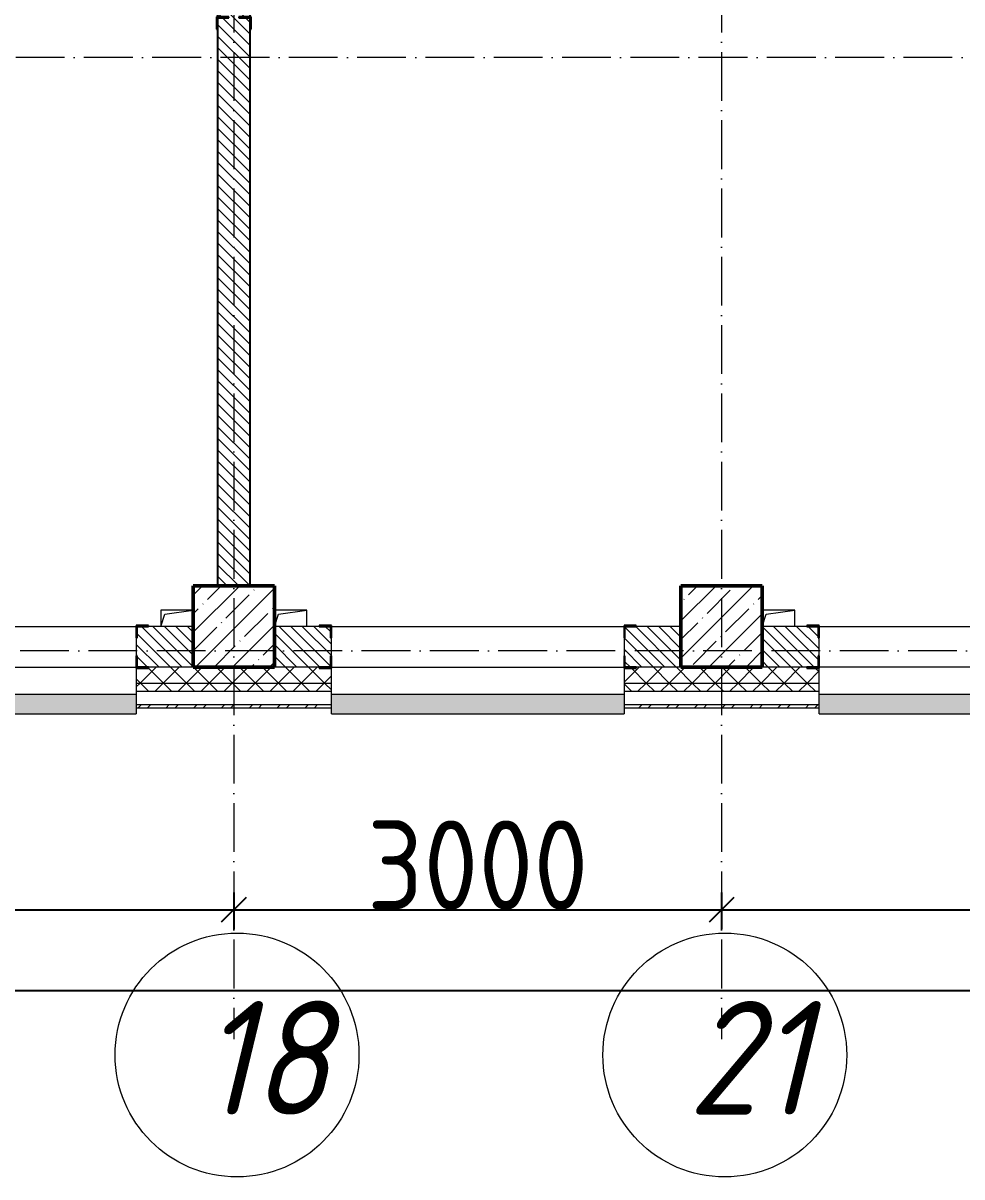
# Model space of a CAD drawing. Header units: millimetres. Extents: x -12989 to 629078, y -109036 to 555275.
# Drawn here: x 542221 to 547996, y 142829 to 149928 of the extents above; entities that cross this region are included whole.
import ezdxf

# ---------------------------------------------------------------- set-up
doc = ezdxf.new("R2010")
doc.units = ezdxf.units.MM
doc.linetypes.add('50_200_ШТРИХ_1Т_ш5_п1_п1_', pattern=[700, 500, -100, 0, -100])
for name, color, linetype, lineweight in [('A-____-____-DIMS', 7, 'Continuous', 9), ('A-GENM-____-MCUT', 7, 'Continuous', 25), ('A-GENM-____-OTLN', 7, 'Continuous', 9), ('A-GENM-____-OTLN-1', 7, 'Continuous', 25), ('A-GLAZ-____-OTLN', 7, 'Continuous', 9), ('A-WALL-____-MCUT', 7, 'Continuous', 13), ('A-WALL-____-MCUT-1', 7, 'Continuous', 9), ('A-WALL-____-OTLN', 7, 'Continuous', 9), ('A-WALL-____-PATT-1', 7, 'Continuous', 9), ('A-WALL-FNSH-MCUT-1', 7, 'Continuous', 9), ('S-COLS-____-MCUT', 7, 'Continuous', 50), ('S-COLS-____-OTLN', 7, 'Continuous', 9), ('S-GRID-____-IDEN', 7, 'Continuous', 9), ('S-GRID-____-OTLN-1', 7, '50_200_ШТРИХ_1Т_ш5_п1_п1_', 9)]:
    doc.layers.add(name, color=color, linetype=linetype, lineweight=lineweight)
doc.layers.add('A-GLAZ-____-OTLN-1', color=7, linetype='Continuous', lineweight=9, true_color=0xc0c0c0)
doc.styles.add('ISOCPEUR_I_9', font='isocpeui.ttf', dxfattribs={"width": 0.9, "height": 250})
doc.styles.add('СПДС', font='isocpeur.ttf', dxfattribs={"width": 0.9})
doc.dimstyles.new('ISO-2_5_0_9К_БОЛЬШОЙ_ОСИ', dxfattribs={"dimscale": 304.8, "dimtxt": 248.995294, "dimasz": 0.492126, "dimexe": 0.393701, "dimexo": 0, "dimgap": 0, "dimtad": 1, "dimdec": 0, "dimzin": 0, "dimdsep": 46, "dimtxsty": 'ISOCPEUR_I_9', "dimblk1": 'OBLIQUE', "dimblk2": 'OBLIQUE', "dimsah": 1, "dimcen": 0.09, "dimdle": 0.393701, "dimazin": 0, "dimtfac": 1, "dimtdec": 4, "dimtix": 1, "dimtmove": 0, "dimatfit": 3, "dimfxl": 1, "dimtvp": 1, "dimtolj": 1, "dimtzin": 0, "dimarcsym": 2})
pattern_1 = [(135, (516567.8, 90784.41), (-35.35534, -35.35534), [])]
pattern_2 = [(45, (516567.8, 90784.41), (-70.71068, 70.71068), []), (135, (516567.8, 90784.41), (-70.71068, -70.71068), [])]

# ---------------------------------------------------------------- blocks, each defined once
blk = doc.blocks.new('BSC_Колонна _Прямоугольная - 500х500-25642906-АР1_План отверстий 2 этажа в осях 1-64_Ю-ЯЯ')
at = {"layer": 'S-COLS-____-OTLN'}
h = blk.add_hatch(dxfattribs=at)
h.set_pattern_fill('FP_20', color=256, style=0, pattern_type=2)
h.set_pattern_definition([(45, (-26950, -55431.04), (-114.04925, 114.04925), []), (45, (-26835.95, -55431.04), (-114.04925, 114.04925), [201.613, -40.323, 3.353, -36.97])])
h.paths.add_polyline_path([(-250, -250), (250, -250), (250, 250), (-250, 250), (-250, 179.1)], flags=0)
at = {"layer": 'S-COLS-____-MCUT'}
for p, q in [((250, 250), (-250, 250)), ((-250, 250), (-250, -250)), ((250, -250), (250, 250)), ((-250, -250), (250, -250))]:
    blk.add_line(p, q, dxfattribs=at)
blk = doc.blocks.new('BSC_Колонна _Прямоугольная - 500х500-V47-АР1_План отверстий 2 этажа в осях 1-64_Ю-ЯЯ')
at = {"layer": 'S-COLS-____-OTLN'}
h = blk.add_hatch(dxfattribs=at)
h.set_pattern_fill('FP_57', color=256, style=0, pattern_type=2)
h.set_pattern_definition([(45, (-29950, -55431.04), (-114.04925, 114.04925), []), (45, (-29835.95, -55431.04), (-114.04925, 114.04925), [201.613, -40.323, 3.353, -36.97])])
h.paths.add_polyline_path([(-250, -250), (250, -250), (250, 250), (-250, 250)], flags=0)
at = {"layer": 'S-COLS-____-MCUT'}
for p, q in [((250, 250), (-250, 250)), ((-250, 250), (-250, -250)), ((250, -250), (250, 250)), ((-250, -250), (250, -250))]:
    blk.add_line(p, q, dxfattribs=at)
blk = doc.blocks.new('Фахверк_СКБ_Уголок - 250_2700-27497298-АР1_План отверстий 2 этажа в осях 1-64_Ю-ЯЯ')
at = {"layer": 'A-GENM-____-MCUT'}
for p, q in [((200, 181), (125, 181)), ((125, 181), (125, 106)), ((131, 106), (131, 175)), ((131, 175), (200, 175)), ((200, 175), (200, 181)), ((125, 106), (131, 106)), ((131, -6), (125, -6)), ((125, -6), (125, -81)), ((131, -75), (131, -6)), ((125, -81), (200, -81)), ((200, -75), (131, -75)), ((200, -81), (200, -75))]:
    blk.add_line(p, q, dxfattribs=at)
blk = doc.blocks.new('Фахверк_СКБ_Уголок - 200_3550-28267367-АР1_План отверстий 2 этажа в осях 1-64_Ю-ЯЯ')
at = {"layer": 'A-GENM-____-MCUT'}
for p, q in [((200, 156), (125, 156)), ((125, 156), (125, 81)), ((131, 81), (131, 150)), ((131, 150), (200, 150)), ((200, 150), (200, 156)), ((125, 81), (131, 81)), ((131, 19), (125, 19)), ((125, 19), (125, -56)), ((131, -50), (131, 19)), ((125, -56), (200, -56)), ((200, -50), (131, -50)), ((200, -56), (200, -50))]:
    blk.add_line(p, q, dxfattribs=at)
blk = doc.blocks.new('AR_Отверстие прямоугольное _в плите_ - AR_Отверстие прямоугольное _в плите_-V167-АР1_План отверстий 2 этажа в осях 1-64_Ю-ЯЯ')
at = {"layer": 'A-GENM-____-OTLN'}
for p, q in [((100, 50), (-100, 50)), ((-100, -50), (-75, 25)), ((-75, 25), (100, 50)), ((100, -50), (100, 50))]:
    blk.add_line(p, q, dxfattribs=at)
blk = doc.blocks.new('AR_Отверстие прямоугольное _в плите_ - AR_Отверстие прямоугольное _в плите_-V175-АР1_План отверстий 2 этажа в осях 1-64_Ю-ЯЯ')
at = {"layer": 'A-GENM-____-OTLN'}
for p, q in [((100, 50), (-100, 50)), ((-100, 50), (-100, -50)), ((-100, -50), (-75, 25)), ((-75, 25), (100, 50))]:
    blk.add_line(p, q, dxfattribs=at)
blk = doc.blocks.new('Отлив_СКБ - Отлив витража_120_НВФ-31885687-АР1_План отверстий 2 этажа в осях 1-64_Ю-ЯЯ')
at = {"layer": 'A-GLAZ-____-OTLN-1'}
for points in [[(0, 0), (0, -2), (1800, -2), (1800, 0), (1023.3, 0)], [(0, -83), (0, -120), (1800, -120), (1800, -2), (0, -2), (0, -63)]]:
    blk.add_hatch(color=256, dxfattribs=at).paths.add_polyline_path(points, flags=0)
at = {"layer": 'A-GLAZ-____-OTLN'}
for p, q in [((0, 0), (1800, 0)), ((1800, -2), (0, -2)), ((0, -120), (0, -83)), ((0, -120), (1800, -120)), ((1800, -83), (1800, -120))]:
    blk.add_line(p, q, dxfattribs=at)
blk = doc.blocks.new('Ось сетки - Круг_Ø6_00__ISO-2_5_0_9K_-25732049-АР1_План отверстий 3 этажа в осях 1-64_Ю-ЯЯ')
at = {"layer": 'S-GRID-____-IDEN'}
blk.add_circle((0, 0), 3, dxfattribs=at)
blk = doc.blocks.new('_Oblique')
at = {"color": 0, "linetype": 'ByBlock', "lineweight": -2}
blk.add_line((-0.5, -0.5), (0.5, 0.5), dxfattribs=at)
blk = doc.blocks.new('*D2964')
at = {"layer": 'A-____-____-DIMS', "color": 0, "lineweight": -2, "transparency": 16777216}
for p, q in [((304720.7, -33068.9), (304720.7, -33295)), ((310720.7, -33068.9), (310720.7, -33295)), ((304600.7, -33175), (310840.7, -33175))]:
    blk.add_line(p, q, dxfattribs=at)
at = {"layer": 'Defpoints', "color": 0, "transparency": 16777216}
for p in [(304720.7, -33068.9), (310720.7, -33068.9), (310720.7, -33175)]:
    blk.add_point(p, dxfattribs=at)
at = {"layer": 'A-____-____-DIMS', "color": 0, "lineweight": -2, "transparency": 16777216, "xscale": 150, "yscale": 150, "zscale": 150, "rotation": 180}
blk.add_blockref('_Oblique', (304720.7, -33175), dxfattribs=at)
at = {"layer": 'A-____-____-DIMS', "color": 0, "lineweight": -2, "transparency": 16777216, "xscale": 150, "yscale": 150, "zscale": 150}
blk.add_blockref('_Oblique', (310720.7, -33175), dxfattribs=at)
at = {"layer": 'A-____-____-DIMS', "color": 0, "transparency": 16777216, "insert": (307720.7, -32900.7), "char_height": 548.64, "attachment_point": 5, "style": 'СПДС'}
blk.add_mtext('\\A1;6000', dxfattribs=at)
blk = doc.blocks.new('*D2965')
at = {"layer": 'A-____-____-DIMS', "color": 0, "lineweight": -2, "transparency": 16777216}
for p, q in [((310720.7, -33068.9), (310720.7, -33295)), ((313720.7, -33068.9), (313720.7, -33295)), ((310600.7, -33175), (313840.7, -33175))]:
    blk.add_line(p, q, dxfattribs=at)
at = {"layer": 'Defpoints', "color": 0, "transparency": 16777216}
for p in [(310720.7, -33068.9), (313720.7, -33068.9), (313720.7, -33175)]:
    blk.add_point(p, dxfattribs=at)
at = {"layer": 'A-____-____-DIMS', "color": 0, "lineweight": -2, "transparency": 16777216, "xscale": 150, "yscale": 150, "zscale": 150, "rotation": 180}
blk.add_blockref('_Oblique', (310720.7, -33175), dxfattribs=at)
at = {"layer": 'A-____-____-DIMS', "color": 0, "lineweight": -2, "transparency": 16777216, "xscale": 150, "yscale": 150, "zscale": 150}
blk.add_blockref('_Oblique', (313720.7, -33175), dxfattribs=at)
at = {"layer": 'A-____-____-DIMS', "color": 0, "transparency": 16777216, "insert": (312220.7, -32900.7), "char_height": 548.64, "attachment_point": 5, "style": 'СПДС'}
blk.add_mtext('\\A1;3000', dxfattribs=at)
blk = doc.blocks.new('*D2966')
at = {"layer": 'A-____-____-DIMS', "color": 0, "lineweight": -2, "transparency": 16777216}
for p, q in [((313720.7, -33068.9), (313720.7, -33295)), ((319720.7, -33068.9), (319720.7, -33295)), ((313600.7, -33175), (319840.7, -33175))]:
    blk.add_line(p, q, dxfattribs=at)
at = {"layer": 'Defpoints', "color": 0, "transparency": 16777216}
for p in [(313720.7, -33068.9), (319720.7, -33068.9), (319720.7, -33175)]:
    blk.add_point(p, dxfattribs=at)
at = {"layer": 'A-____-____-DIMS', "color": 0, "lineweight": -2, "transparency": 16777216, "xscale": 150, "yscale": 150, "zscale": 150, "rotation": 180}
blk.add_blockref('_Oblique', (313720.7, -33175), dxfattribs=at)
at = {"layer": 'A-____-____-DIMS', "color": 0, "lineweight": -2, "transparency": 16777216, "xscale": 150, "yscale": 150, "zscale": 150}
blk.add_blockref('_Oblique', (319720.7, -33175), dxfattribs=at)
at = {"layer": 'A-____-____-DIMS', "color": 0, "transparency": 16777216, "insert": (316720.7, -32900.7), "char_height": 548.64, "attachment_point": 5, "style": 'СПДС'}
blk.add_mtext('\\A1;6000', dxfattribs=at)
blk = doc.blocks.new('*D2979')
at = {"layer": 'A-____-____-DIMS', "color": 0, "lineweight": -2, "transparency": 16777216}
for p, q in [((281420.7, -33565.7), (281420.7, -33791.8)), ((354820.7, -33565.7), (354820.7, -33791.8)), ((281300.7, -33671.8), (354940.7, -33671.8))]:
    blk.add_line(p, q, dxfattribs=at)
at = {"layer": 'Defpoints', "color": 0, "transparency": 16777216}
for p in [(281420.7, -33565.7), (354820.7, -33565.7), (354820.7, -33671.8)]:
    blk.add_point(p, dxfattribs=at)
at = {"layer": 'A-____-____-DIMS', "color": 0, "lineweight": -2, "transparency": 16777216, "xscale": 150, "yscale": 150, "zscale": 150, "rotation": 180}
blk.add_blockref('_Oblique', (281420.7, -33671.8), dxfattribs=at)
at = {"layer": 'A-____-____-DIMS', "color": 0, "lineweight": -2, "transparency": 16777216, "xscale": 150, "yscale": 150, "zscale": 150}
blk.add_blockref('_Oblique', (354820.7, -33671.8), dxfattribs=at)
at = {"layer": 'A-____-____-DIMS', "color": 0, "transparency": 16777216, "insert": (318120.7, -33397.5), "char_height": 548.64, "attachment_point": 5, "style": 'СПДС'}
blk.add_mtext('\\A1;73400', dxfattribs=at)
blk = doc.blocks.new('3эт')
at = {"layer": 'S-GRID-____-OTLN-1', "color": 251, "ltscale": 0.6, "true_color": 0x636466}
for p, q in [((310720.7, 4029.4), (310720.7, -33971.9)), ((313720.7, 4029.4), (313720.7, -33971.9)), ((359250.7, -27932.4), (279101.9, -27932.4)), ((387845.1, -31582.4), (279101.9, -31582.4))]:
    blk.add_line(p, q, dxfattribs=at)
at = {"layer": 'S-GRID-____-IDEN', "xscale": 250, "yscale": 250, "zscale": 99.99999999999993, "rotation": 180}
for p in [(310740.6, -34069.4), (313740.6, -34069.4)]:
    blk.add_blockref('Ось сетки - Круг_Ø6_00__ISO-2_5_0_9K_-25732049-АР1_План отверстий 3 этажа в осях 1-64_Ю-ЯЯ', p, dxfattribs=at)
at = {"layer": 'S-GRID-____-IDEN', "char_height": 700, "width": 346.329, "attachment_point": 1, "style": 'ISOCPEUR_I_9'}
for s, insert in [('18', (310513, -33737)), ('21', (313513, -33737))]:
    blk.add_mtext(s, dxfattribs=dict(at, insert=insert))
at = {"layer": 'A-____-____-DIMS'}
for base, p1, p2, override, picture, middle in [((310720.7, -33175), (304720.7, -33068.9), (310720.7, -33068.9), {"dimtxt": 1.8, "dimpost": '<>', "dimtxsty": 'СПДС', "dimfxl": 6000}, '*D2964', (307720.7, -32900.7)), ((313720.7, -33175), (310720.7, -33068.9), (313720.7, -33068.9), {"dimtxt": 1.8, "dimpost": '<>', "dimtxsty": 'СПДС', "dimfxl": 3000}, '*D2965', (312220.7, -32900.7)), ((319720.7, -33175), (313720.7, -33068.9), (319720.7, -33068.9), {"dimtxt": 1.8, "dimpost": '<>', "dimtxsty": 'СПДС', "dimfxl": 6000}, '*D2966', (316720.7, -32900.7)), ((354820.7, -33671.8), (281420.7, -33565.7), (354820.7, -33565.7), {"dimtxt": 1.8, "dimpost": '<>', "dimtxsty": 'СПДС', "dimfxl": 73400}, '*D2979', (318120.7, -33397.5))]:
    dim = blk.add_linear_dim(base=base, p1=p1, p2=p2, dimstyle='ISO-2_5_0_9К_БОЛЬШОЙ_ОСИ', override=override, dxfattribs=at)
    dim.commit()
    dim.dimension.update_dxf_attribs({"geometry": picture, "text_midpoint": middle})

msp = doc.modelspace()

# ---------------------------------------------------------------- hatches: boundary and pattern name
at = {"layer": 'A-WALL-____-PATT-1'}
h = msp.add_hatch(dxfattribs=at)
h.set_pattern_fill('FP_6', color=256, style=0, pattern_type=2)
h.set_pattern_definition(pattern_1)
h.paths.add_polyline_path([(543417.7976, 146465.4504), (543617.7976, 146465.4504), (543617.7976, 149959.4504), (543548.7976, 149959.4504), (543548.7976, 149965.4504), (543617.7976, 149965.4504), (543617.7976, 153465.4504), (543417.7976, 153465.4504), (543417.7976, 149965.4504), (543486.7976, 149965.4504), (543486.7976, 149959.4504), (543417.7976, 149959.4504), (543417.7976, 148009.0003)], flags=0)
h = msp.add_hatch(dxfattribs=at)
h.set_pattern_fill('FP_6', color=256, style=0, pattern_type=2)
h.set_pattern_definition(pattern_1)
h.paths.add_polyline_path([(543065.1265, 145965.4504), (543267.7976, 145965.4504), (543267.7976, 146215.4504), (542923.7976, 146215.4504), (542923.7976, 146146.4504), (542917.7976, 146146.4504), (542917.7976, 146034.4504), (542923.7976, 146034.4504), (542923.7976, 145965.4504), (542992.7976, 145965.4504)], flags=0)
h.paths.add_polyline_path([(541042.7976, 145965.4504), (541111.7976, 145965.4504), (541111.7976, 146034.4504), (541117.7976, 146034.4504), (541117.7976, 146146.4504), (541111.7976, 146146.4504), (541111.7976, 146215.4504), (539923.7976, 146215.4504), (539923.7976, 146146.4504), (539917.7976, 146146.4504), (539917.7976, 146034.4504), (539923.7976, 146034.4504), (539923.7976, 145965.4504), (540413.8755, 145965.4504)], flags=0)
h.paths.add_polyline_path([(537861.7976, 145965.4504), (538111.7976, 145965.4504), (538111.7976, 146034.4504), (538117.7976, 146034.4504), (538117.7976, 146146.4504), (538111.7976, 146146.4504), (538111.7976, 146215.4504), (537767.7976, 146215.4504), (537767.7976, 145965.4504)], flags=0)
h = msp.add_hatch(dxfattribs=at)
h.set_pattern_fill('FP_6', color=256, style=0, pattern_type=2)
h.set_pattern_definition(pattern_1)
h.paths.add_polyline_path([(545992.7976, 145965.4504), (546267.7976, 145965.4504), (546267.7976, 146215.4504), (545923.7976, 146215.4504), (545923.7976, 146146.4504), (545917.7976, 146146.4504), (545917.7976, 146034.4504), (545923.7976, 146034.4504), (545923.7976, 145965.4504)], flags=0)
h.paths.add_polyline_path([(543767.7976, 145965.4504), (544111.7976, 145965.4504), (544111.7976, 146034.4504), (544117.7976, 146034.4504), (544117.7976, 146146.4504), (544111.7976, 146146.4504), (544111.7976, 146215.4504), (543767.7976, 146215.4504)], flags=0)
h = msp.add_hatch(dxfattribs=at)
h.set_pattern_fill('FP_6', color=256, style=0, pattern_type=2)
h.set_pattern_definition(pattern_1)
h.paths.add_polyline_path([(551923.7976, 145965.4504), (552267.7976, 145965.4504), (552267.7976, 146215.4504), (551923.7976, 146215.4504), (551923.7976, 146146.4504), (551917.7976, 146146.4504), (551917.7976, 146034.4504), (551923.7976, 146034.4504)], flags=0)
h.paths.add_polyline_path([(550042.7976, 145965.4504), (550111.7976, 145965.4504), (550111.7976, 146034.4504), (550117.7976, 146034.4504), (550117.7976, 146146.4504), (550111.7976, 146146.4504), (550111.7976, 146215.4504), (548923.7976, 146215.4504), (548923.7976, 146146.4504), (548917.7976, 146146.4504), (548917.7976, 146034.4504), (548923.7976, 146034.4504), (548923.7976, 145965.4504), (548992.7976, 145965.4504)], flags=0)
h.paths.add_polyline_path([(547111.7976, 145965.4504), (547111.7976, 146034.4504), (547117.7976, 146034.4504), (547117.7976, 146146.4504), (547111.7976, 146146.4504), (547111.7976, 146215.4504), (546767.7976, 146215.4504), (546767.7976, 145965.4504), (547042.7976, 145965.4504)], flags=0)
h = msp.add_hatch(dxfattribs=at)
h.set_pattern_fill('FP_1', color=256, style=0, pattern_type=2)
h.set_pattern_definition(pattern_2)
h.paths.add_polyline_path([(590787.6446, 145865.4504), (590867.7976, 145865.4504), (590867.7976, 145965.4504), (584517.7976, 145965.4504), (584517.7976, 145865.4504), (587252.6432, 145865.4504)], flags=0)
h.paths.add_polyline_path([(581567.7976, 145865.4504), (583517.7976, 145865.4504), (583517.7976, 145965.4504), (581642.7976, 145965.4504), (581642.7976, 145959.4504), (581567.7976, 145959.4504)], flags=0)
h.paths.add_polyline_path([(580567.7976, 145865.4504), (580567.7976, 145959.4504), (580492.7976, 145959.4504), (580492.7976, 145965.4504), (579542.7976, 145965.4504), (579542.7976, 145959.4504), (579467.7976, 145959.4504), (579467.7976, 145865.4504), (580182.6405, 145865.4504)], flags=0)
h.paths.add_polyline_path([(576647.6392, 145865.4504), (577667.7976, 145865.4504), (577667.7976, 145959.4504), (577592.7976, 145959.4504), (577592.7976, 145965.4504), (576542.7976, 145965.4504), (576542.7976, 145959.4504), (576467.7976, 145959.4504), (576467.7976, 145865.4504), (576542.7976, 145865.4504)], flags=0)
h.paths.add_polyline_path([(574667.7976, 145865.4504), (574667.7976, 145959.4504), (574592.7976, 145959.4504), (574592.7976, 145965.4504), (573542.7976, 145965.4504), (573542.7976, 145959.4504), (573467.7976, 145959.4504), (573467.7976, 145865.4504), (573996.3882, 145865.4504)], flags=0)
h.paths.add_polyline_path([(570903.262, 145865.4504), (571667.7976, 145865.4504), (571667.7976, 145959.4504), (571592.7976, 145959.4504), (571592.7976, 145965.4504), (570542.7976, 145965.4504), (570542.7976, 145959.4504), (570467.7976, 145959.4504), (570467.7976, 145865.4504), (570817.7976, 145865.4504)], flags=0)
h.paths.add_polyline_path([(568592.7976, 145865.4504), (568667.7976, 145865.4504), (568667.7976, 145959.4504), (568592.7976, 145959.4504), (568592.7976, 145965.4504), (567542.7976, 145965.4504), (567542.7976, 145959.4504), (567467.7976, 145959.4504), (567467.7976, 145865.4504), (567810.1359, 145865.4504)], flags=0)
h.paths.add_polyline_path([(564467.7976, 145865.4504), (565667.7976, 145865.4504), (565667.7976, 145959.4504), (565592.7976, 145959.4504), (565592.7976, 145965.4504), (564542.7976, 145965.4504), (564542.7976, 145959.4504), (564467.7976, 145959.4504)], flags=0)
h.paths.add_polyline_path([(559042.7976, 145865.4504), (559117.7976, 145865.4504), (559117.7976, 145959.4504), (559042.7976, 145959.4504), (559042.7976, 145965.4504), (557992.7976, 145965.4504), (557992.7976, 145959.4504), (557917.7976, 145959.4504), (557917.7976, 145865.4504), (558972.6325, 145865.4504)], flags=0)
h.paths.add_polyline_path([(560992.7976, 145865.4504), (562667.7976, 145865.4504), (562667.7976, 145959.4504), (562592.7976, 145959.4504), (562592.7976, 145965.4504), (560992.7976, 145965.4504), (560992.7976, 145959.4504), (560917.7976, 145959.4504), (560917.7976, 145865.4504)], flags=0)
h.paths.add_polyline_path([(556042.7976, 145865.4504), (556117.7976, 145865.4504), (556117.7976, 145959.4504), (556042.7976, 145959.4504), (556042.7976, 145965.4504), (554992.7976, 145965.4504), (554992.7976, 145959.4504), (554917.7976, 145959.4504), (554917.7976, 145865.4504), (555767.7976, 145865.4504)], flags=0)
h.paths.add_polyline_path([(553117.7976, 145865.4504), (553117.7976, 145959.4504), (553042.7976, 145959.4504), (553042.7976, 145965.4504), (551992.7976, 145965.4504), (551992.7976, 145959.4504), (551917.7976, 145959.4504), (551917.7976, 145865.4504), (552786.3802, 145865.4504)], flags=0)
h.paths.add_polyline_path([(548917.7976, 145865.4504), (550117.7976, 145865.4504), (550117.7976, 145959.4504), (550042.7976, 145959.4504), (550042.7976, 145965.4504), (548992.7976, 145965.4504), (548992.7976, 145959.4504), (548917.7976, 145959.4504)], flags=0)
h.paths.add_polyline_path([(547117.7976, 145865.4504), (547117.7976, 145959.4504), (547042.7976, 145959.4504), (547042.7976, 145965.4504), (545992.7976, 145965.4504), (545992.7976, 145959.4504), (545917.7976, 145959.4504), (545917.7976, 145865.4504), (547042.7976, 145865.4504)], flags=0)
h.paths.add_polyline_path([(543267.7976, 145865.4504), (544117.7976, 145865.4504), (544117.7976, 145959.4504), (544042.7976, 145959.4504), (544042.7976, 145965.4504), (542992.7976, 145965.4504), (542992.7976, 145959.4504), (542917.7976, 145959.4504), (542917.7976, 145865.4504), (543065.1265, 145865.4504)], flags=0)
h.paths.add_polyline_path([(541117.7976, 145865.4504), (541117.7976, 145959.4504), (541042.7976, 145959.4504), (541042.7976, 145965.4504), (539992.7976, 145965.4504), (539992.7976, 145959.4504), (539917.7976, 145959.4504), (539917.7976, 145865.4504), (540413.8755, 145865.4504)], flags=0)
h.paths.add_polyline_path([(538117.7976, 145865.4504), (538117.7976, 145959.4504), (538042.7976, 145959.4504), (538042.7976, 145965.4504), (536992.7976, 145965.4504), (536992.7976, 145959.4504), (536917.7976, 145959.4504), (536917.7976, 145865.4504), (538042.7976, 145865.4504)], flags=0)
h.paths.add_polyline_path([(535117.7976, 145865.4504), (535117.7976, 145959.4504), (535042.7976, 145959.4504), (535042.7976, 145965.4504), (533992.7976, 145965.4504), (533992.7976, 145959.4504), (533917.7976, 145959.4504), (533917.7976, 145865.4504), (535111.3735, 145865.4504)], flags=0)
h.paths.add_polyline_path([(532917.7976, 145865.4504), (532917.7976, 145959.4504), (532842.7976, 145959.4504), (532842.7976, 145965.4504), (523117.7976, 145965.4504), (523117.7976, 145865.4504), (532460.1225, 145865.4504)], flags=0)
h.paths.add_polyline_path([(522117.7976, 145865.4504), (522117.7976, 145965.4504), (514117.7976, 145965.4504), (514117.7976, 145865.4504), (520087.6178, 145865.4504)], flags=0)
h = msp.add_hatch(dxfattribs=at)
h.set_pattern_fill('FP_1', color=256, style=0, pattern_type=2)
h.set_pattern_definition(pattern_2)
h.paths.add_polyline_path([(590867.7976, 145815.4504), (590867.7976, 145865.4504), (584517.7976, 145865.4504), (584517.7976, 145815.4504), (590787.6446, 145815.4504)], flags=0)
h.paths.add_polyline_path([(583517.7976, 145815.4504), (583517.7976, 145865.4504), (581567.7976, 145865.4504), (581567.7976, 145815.4504), (581950.1412, 145815.4504)], flags=0)
h.paths.add_polyline_path([(580567.7976, 145815.4504), (580567.7976, 145865.4504), (579467.7976, 145865.4504), (579467.7976, 145815.4504), (580182.6405, 145815.4504)], flags=0)
h.paths.add_polyline_path([(577667.7976, 145815.4504), (577667.7976, 145865.4504), (576467.7976, 145865.4504), (576467.7976, 145815.4504), (576647.6392, 145815.4504)], flags=0)
h.paths.add_polyline_path([(574667.7976, 145815.4504), (574667.7976, 145865.4504), (573467.7976, 145865.4504), (573467.7976, 145815.4504), (573996.3882, 145815.4504)], flags=0)
h.paths.add_polyline_path([(571667.7976, 145815.4504), (571667.7976, 145865.4504), (570467.7976, 145865.4504), (570467.7976, 145815.4504), (571345.1372, 145815.4504)], flags=0)
h.paths.add_polyline_path([(567467.7976, 145815.4504), (568667.7976, 145815.4504), (568667.7976, 145865.4504), (567467.7976, 145865.4504)], flags=0)
h.paths.add_polyline_path([(565158.8849, 145815.4504), (565667.7976, 145815.4504), (565667.7976, 145865.4504), (564467.7976, 145865.4504), (564467.7976, 145815.4504)], flags=0)
h.paths.add_polyline_path([(560917.7976, 145815.4504), (562667.7976, 145815.4504), (562667.7976, 145865.4504), (560917.7976, 145865.4504)], flags=0)
h.paths.add_polyline_path([(557917.7976, 145815.4504), (559117.7976, 145815.4504), (559117.7976, 145865.4504), (557917.7976, 145865.4504)], flags=0)
h.paths.add_polyline_path([(556117.7976, 145815.4504), (556117.7976, 145865.4504), (554917.7976, 145865.4504), (554917.7976, 145815.4504), (555437.6312, 145815.4504)], flags=0)
h.paths.add_polyline_path([(550117.7976, 145815.4504), (550117.7976, 145865.4504), (548917.7976, 145865.4504), (548917.7976, 145815.4504)], flags=0)
h.paths.add_polyline_path([(551917.7976, 145815.4504), (553117.7976, 145815.4504), (553117.7976, 145865.4504), (551917.7976, 145865.4504)], flags=0)
h.paths.add_polyline_path([(547117.7976, 145815.4504), (547117.7976, 145865.4504), (545917.7976, 145865.4504), (545917.7976, 145815.4504), (546600.1279, 145815.4504)], flags=0)
h.paths.add_polyline_path([(544117.7976, 145815.4504), (544117.7976, 145865.4504), (542917.7976, 145865.4504), (542917.7976, 145815.4504), (543948.8769, 145815.4504)], flags=0)
h.paths.add_polyline_path([(539917.7976, 145815.4504), (541117.7976, 145815.4504), (541117.7976, 145865.4504), (539917.7976, 145865.4504)], flags=0)
h.paths.add_polyline_path([(538117.7976, 145815.4504), (538117.7976, 145865.4504), (536917.7976, 145865.4504), (536917.7976, 145815.4504), (537762.6245, 145815.4504)], flags=0)
h.paths.add_polyline_path([(535111.3735, 145815.4504), (535117.7976, 145815.4504), (535117.7976, 145865.4504), (533917.7976, 145865.4504), (533917.7976, 145815.4504), (534227.6232, 145815.4504)], flags=0)
h.paths.add_polyline_path([(532917.7976, 145815.4504), (532917.7976, 145865.4504), (523117.7976, 145865.4504), (523117.7976, 145815.4504), (532460.1225, 145815.4504)], flags=0)
h.paths.add_polyline_path([(522117.7976, 145815.4504), (522117.7976, 145865.4504), (514017.7976, 145865.4504), (514017.7976, 145815.4504), (520087.6178, 145815.4504)], flags=0)
h = msp.add_hatch(dxfattribs=at)
h.set_pattern_fill('FP_3', color=256, style=0, pattern_type=2)
h.set_pattern_definition([(45, (516567.8, 90784.41), (-85.53659, 85.53659), []), (45, (516624.82, 90784.41), (-85.53659, 85.53659), [])])
h.paths.add_polyline_path([(561782.7976, 145715.4504), (561782.7976, 145735.4504), (560917.7976, 145735.4504), (560917.7976, 145715.4504), (561623.8835, 145715.4504)], flags=0)
h.paths.add_polyline_path([(558972.6325, 145715.4504), (559117.7976, 145715.4504), (559117.7976, 145735.4504), (557917.7976, 145735.4504), (557917.7976, 145715.4504)], flags=0)
h.paths.add_polyline_path([(555437.6312, 145715.4504), (556117.7976, 145715.4504), (556117.7976, 145735.4504), (554917.7976, 145735.4504), (554917.7976, 145715.4504)], flags=0)
h.paths.add_polyline_path([(553117.7976, 145715.4504), (553117.7976, 145735.4504), (551917.7976, 145735.4504), (551917.7976, 145715.4504), (552786.3802, 145715.4504)], flags=0)
h.paths.add_polyline_path([(550117.7976, 145715.4504), (550117.7976, 145735.4504), (548917.7976, 145735.4504), (548917.7976, 145715.4504)], flags=0)
h.paths.add_polyline_path([(547117.7976, 145715.4504), (547117.7976, 145735.4504), (545917.7976, 145735.4504), (545917.7976, 145715.4504), (546600.1279, 145715.4504)], flags=0)
h.paths.add_polyline_path([(543948.8769, 145715.4504), (544117.7976, 145715.4504), (544117.7976, 145735.4504), (542917.7976, 145735.4504), (542917.7976, 145715.4504), (543065.1265, 145715.4504)], flags=0)
h.paths.add_polyline_path([(541117.7976, 145715.4504), (541117.7976, 145735.4504), (539917.7976, 145735.4504), (539917.7976, 145715.4504), (540413.8755, 145715.4504)], flags=0)
h.paths.add_polyline_path([(537762.6245, 145715.4504), (538117.7976, 145715.4504), (538117.7976, 145735.4504), (536917.7976, 145735.4504), (536917.7976, 145715.4504)], flags=0)
h.paths.add_polyline_path([(533917.7976, 145715.4504), (535117.7976, 145715.4504), (535117.7976, 145735.4504), (533917.7976, 145735.4504)], flags=0)
h.paths.add_polyline_path([(532917.7976, 145715.4504), (532917.7976, 145735.4504), (523117.7976, 145735.4504), (523117.7976, 145715.4504), (532460.1225, 145715.4504)], flags=0)
h.paths.add_polyline_path([(522117.7976, 145715.4504), (522117.7976, 145735.4504), (513887.7976, 145735.4504), (513887.7976, 145715.4504), (520087.6178, 145715.4504)], flags=0)

# ---------------------------------------------------------------- linework, layer by layer
for points in [[(543417.7976, 153115.4504), (543417.7976, 146465.4504)], [(543617.7976, 146465.4504), (543617.7976, 153065.4504)]]:
    msp.add_lwpolyline(points)
at = {"layer": 'A-WALL-____-MCUT'}
for p, q in [((543417.7976, 149890.4504), (543417.7976, 146465.4504)), ((543617.7976, 146465.4504), (543617.7976, 149890.4504)), ((543267.7976, 146215.4504), (542992.7976, 146215.4504)), ((544042.7976, 146215.4504), (543767.7976, 146215.4504)), ((546267.7976, 146215.4504), (545992.7976, 146215.4504)), ((547042.7976, 146215.4504), (546767.7976, 146215.4504)), ((542917.7976, 146146.4504), (542917.7976, 146034.4504)), ((544117.7976, 146034.4504), (544117.7976, 146146.4504)), ((545917.7976, 146146.4504), (545917.7976, 146034.4504)), ((547117.7976, 146034.4504), (547117.7976, 146146.4504)), ((542917.7976, 145959.4504), (542917.7976, 145735.4504)), ((544117.7976, 145735.4504), (544117.7976, 145959.4504)), ((545917.7976, 145959.4504), (545917.7976, 145735.4504)), ((547117.7976, 145735.4504), (547117.7976, 145959.4504)), ((542917.7976, 145735.4504), (544117.7976, 145735.4504)), ((545917.7976, 145735.4504), (547117.7976, 145735.4504))]:
    msp.add_line(p, q, dxfattribs=at)
at = {"layer": 'A-WALL-____-MCUT-1'}
for p, q in [((543267.7976, 145965.4504), (542992.7976, 145965.4504)), ((544042.7976, 145965.4504), (543767.7976, 145965.4504)), ((546267.7976, 145965.4504), (545992.7976, 145965.4504)), ((547042.7976, 145965.4504), (546767.7976, 145965.4504)), ((544117.7976, 145865.4504), (542917.7976, 145865.4504)), ((547117.7976, 145865.4504), (545917.7976, 145865.4504)), ((544117.7976, 145815.4504), (542917.7976, 145815.4504)), ((547117.7976, 145815.4504), (545917.7976, 145815.4504))]:
    msp.add_line(p, q, dxfattribs=at)
at = {"layer": 'A-WALL-____-OTLN'}
for p, q in [((541117.7976, 146215.4504), (542917.7976, 146215.4504)), ((544117.7976, 146215.4504), (545917.7976, 146215.4504)), ((547117.7976, 146215.4504), (548917.7976, 146215.4504)), ((541117.7976, 145965.4504), (542917.7976, 145965.4504)), ((544117.7976, 145965.4504), (545917.7976, 145965.4504)), ((548917.7976, 145965.4504), (547117.7976, 145965.4504))]:
    msp.add_line(p, q, dxfattribs=at)
at = {"layer": 'A-WALL-FNSH-MCUT-1'}
for p, q in [((542917.7976, 145735.4504), (542917.7976, 145715.4504)), ((542917.7976, 145715.4504), (544117.7976, 145715.4504)), ((544117.7976, 145715.4504), (544117.7976, 145735.4504)), ((545917.7976, 145735.4504), (545917.7976, 145715.4504)), ((545917.7976, 145715.4504), (547117.7976, 145715.4504)), ((547117.7976, 145715.4504), (547117.7976, 145735.4504))]:
    msp.add_line(p, q, dxfattribs=at)

# ---------------------------------------------------------------- block references
msp.add_blockref('3эт', (232797.0902, 177647.8646))
at = {"layer": 'A-GENM-____-OTLN'}
for name, p in [('AR_Отверстие прямоугольное _в плите_ - AR_Отверстие прямоугольное _в плите_-V175-АР1_План отверстий 2 этажа в осях 1-64_Ю-ЯЯ', (543167.7976, 146265.4504)), ('AR_Отверстие прямоугольное _в плите_ - AR_Отверстие прямоугольное _в плите_-V167-АР1_План отверстий 2 этажа в осях 1-64_Ю-ЯЯ', (543867.7976, 146265.4504)), ('AR_Отверстие прямоугольное _в плите_ - AR_Отверстие прямоугольное _в плите_-V167-АР1_План отверстий 2 этажа в осях 1-64_Ю-ЯЯ', (546867.7976, 146265.4504))]:
    msp.add_blockref(name, p, dxfattribs=at)
at = {"layer": 'A-GENM-____-OTLN-1'}
for name, p, rotation in [('Фахверк_СКБ_Уголок - 200_3550-28267367-АР1_План отверстий 2 этажа в осях 1-64_Ю-ЯЯ', (543467.7976, 150090.4504), 269.9999999999999), ('Фахверк_СКБ_Уголок - 250_2700-27497298-АР1_План отверстий 2 этажа в осях 1-64_Ю-ЯЯ', (544242.7976, 146140.4504), 180), ('Фахверк_СКБ_Уголок - 250_2700-27497298-АР1_План отверстий 2 этажа в осях 1-64_Ю-ЯЯ', (547242.7976, 146140.4504), 180)]:
    msp.add_blockref(name, p, dxfattribs=dict(at, rotation=rotation))
for p in [(542792.7976, 146040.4504), (545792.7976, 146040.4504)]:
    msp.add_blockref('Фахверк_СКБ_Уголок - 250_2700-27497298-АР1_План отверстий 2 этажа в осях 1-64_Ю-ЯЯ', p, dxfattribs=at)
at = {"layer": 'A-GLAZ-____-OTLN'}
for p in [(541117.7976, 145798.4504), (544117.7976, 145798.4504), (547117.7976, 145798.4504)]:
    msp.add_blockref('Отлив_СКБ - Отлив витража_120_НВФ-31885687-АР1_План отверстий 2 этажа в осях 1-64_Ю-ЯЯ', p, dxfattribs=at)
at = {"layer": 'S-COLS-____-OTLN'}
for name, p in [('BSC_Колонна _Прямоугольная - 500х500-25642906-АР1_План отверстий 2 этажа в осях 1-64_Ю-ЯЯ', (543517.7976, 146215.4504)), ('BSC_Колонна _Прямоугольная - 500х500-V47-АР1_План отверстий 2 этажа в осях 1-64_Ю-ЯЯ', (546517.7976, 146215.4504))]:
    msp.add_blockref(name, p, dxfattribs=at)

doc.saveas('drawing.dxf')
